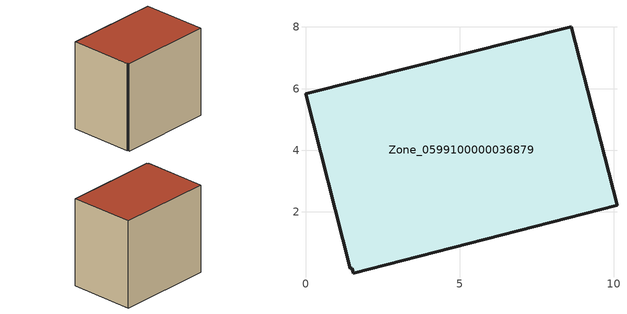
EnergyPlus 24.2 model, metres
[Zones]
Zone_0599100000036879
 floor ground (C_G): 1.51,0.18 1.45,0.16 0,5.83 8.63,8 10.1,2.22 1.55,0.01 z0
 wall outside (C_F): 10.1,2.22 8.63,8 0,5.83 1.45,0.16 1.51,0.18 1.55,0.01 10.1,2.22 z0:8.1
 roof outside (C_R): 1.55,0.01 10.1,2.22 8.63,8 0,5.83 1.45,0.16 1.51,0.18 z8.1
[BUILDING]
Pand.0599100000036879: North Axis=0; Terrain=City; Loads Convergence Tolerance Value=0.04; Temperature Convergence Tolerance Value=0.4; Solar Distribution=FullExterior; Maximum Number of Warmup Days=25; Minimum Number of Warmup Days=1
[Site:Location]
Rotterdam.The.Hague.AP_ZH_NLD Design_Conditions: Latitude=51.96; Longitude=4.45; Time Zone=1; Elevation=-4.5
[SITE:GROUNDTEMPERATURE:BUILDINGSURFACE]
18, 18, 18, 18, 18, 18, 18, 18, 18, 18, 18, 18
[MATERIAL] Thermal Absorptance=0.9; Solar Absorptance=0.7; Visible Absorptance=0.7
Name | Roughness | Thickness | Conductivity | Density | Specific Heat
G.TI.1965-1974 | MediumSmooth | 0.15 | 0.882353 | 540 | 1210
F.TI.1965-1974 | Rough | 0.3 | 0.697674 | 1920 | 840
R.TI.1965-1974 | MediumRough | 0.2 | 0.232558 | 1500 | 1000
[CONSTRUCTION]
C_G: G.TI.1965-1974
C_F: F.TI.1965-1974
C_R: R.TI.1965-1974
[ZONE]
Zone_0599100000036879: Type=1; Multiplier=1; Ceiling Height=Autocalculate; Volume=Autocalculate; Floor Area=autocalculate; Part of Total Floor Area=Yes
[ZONEINFILTRATION:DESIGNFLOWRATE]
Infil_Zone_0599100000036879: Zone or ZoneList or Space or SpaceList=Zone_0599100000036879; Schedule=AlwaysOn; Design Flow Rate Calculation Method=Flow/Area; Flow Rate per Floor Area=0.003; Constant Term Coefficient=1; Temperature Term Coefficient=0; Velocity Term Coefficient=0; Velocity Squared Term Coefficient=0
[HVACTEMPLATE:ZONE:IDEALLOADSAIRSYSTEM]
Zone_0599100000036879: Maximum Heating Supply Air Temperature=50; Minimum Cooling Supply Air Temperature=13; Maximum Heating Supply Air Humidity Ratio=0.0156; Minimum Cooling Supply Air Humidity Ratio=0.0077; Heating Limit=NoLimit; Cooling Limit=NoLimit; Dehumidification Control Type=ConstantSensibleHeatRatio; Cooling Sensible Heat Ratio=0.7; Dehumidification Setpoint=60; Humidification Control Type=None; Humidification Setpoint=30; Outdoor Air Method=None; Outdoor Air Flow Rate per Person=0.00944; Outdoor Air Flow Rate per Zone Floor Area=0; Outdoor Air Flow Rate per Zone=0; Demand Controlled Ventilation Type=None; Outdoor Air Economizer Type=NoEconomizer; Heat Recovery Type=None; Sensible Heat Recovery Effectiveness=0.7; Latent Heat Recovery Effectiveness=0.65
[ZONECONTROL:THERMOSTAT]
ThermostatControl_Zone_0599100000036879: Zone or ZoneList=Zone_0599100000036879; Control Type Schedule=DualSetpointControlType; Control 1=Thermostat_Zone_0599100000036879; Temperature Difference Between Cutout And Setpoint=0
[THERMOSTATSETPOINT:DUALSETPOINT]
Thermostat_Zone_0599100000036879: Heating Setpoint Temperature Schedule=HeatingSetpoint_Zone_0599100000036879; Cooling Setpoint Temperature Schedule=CoolingSetpoint_Zone_0599100000036879
[SCHEDULE:COMPACT]
HeatingSetpoint_Zone_0599100000036879: Through: 12/31, For: AllDays, Until: 24:00, 21
CoolingSetpoint_Zone_0599100000036879: Through: 12/31, For: AllDays, Until: 24:00, 24
DualSetpointControlType: Through: 12/31, For: AllDays, Until: 24:00, 4
AlwaysOn: Through: 12/31, For: AllDays, Until: 24:00, 1
